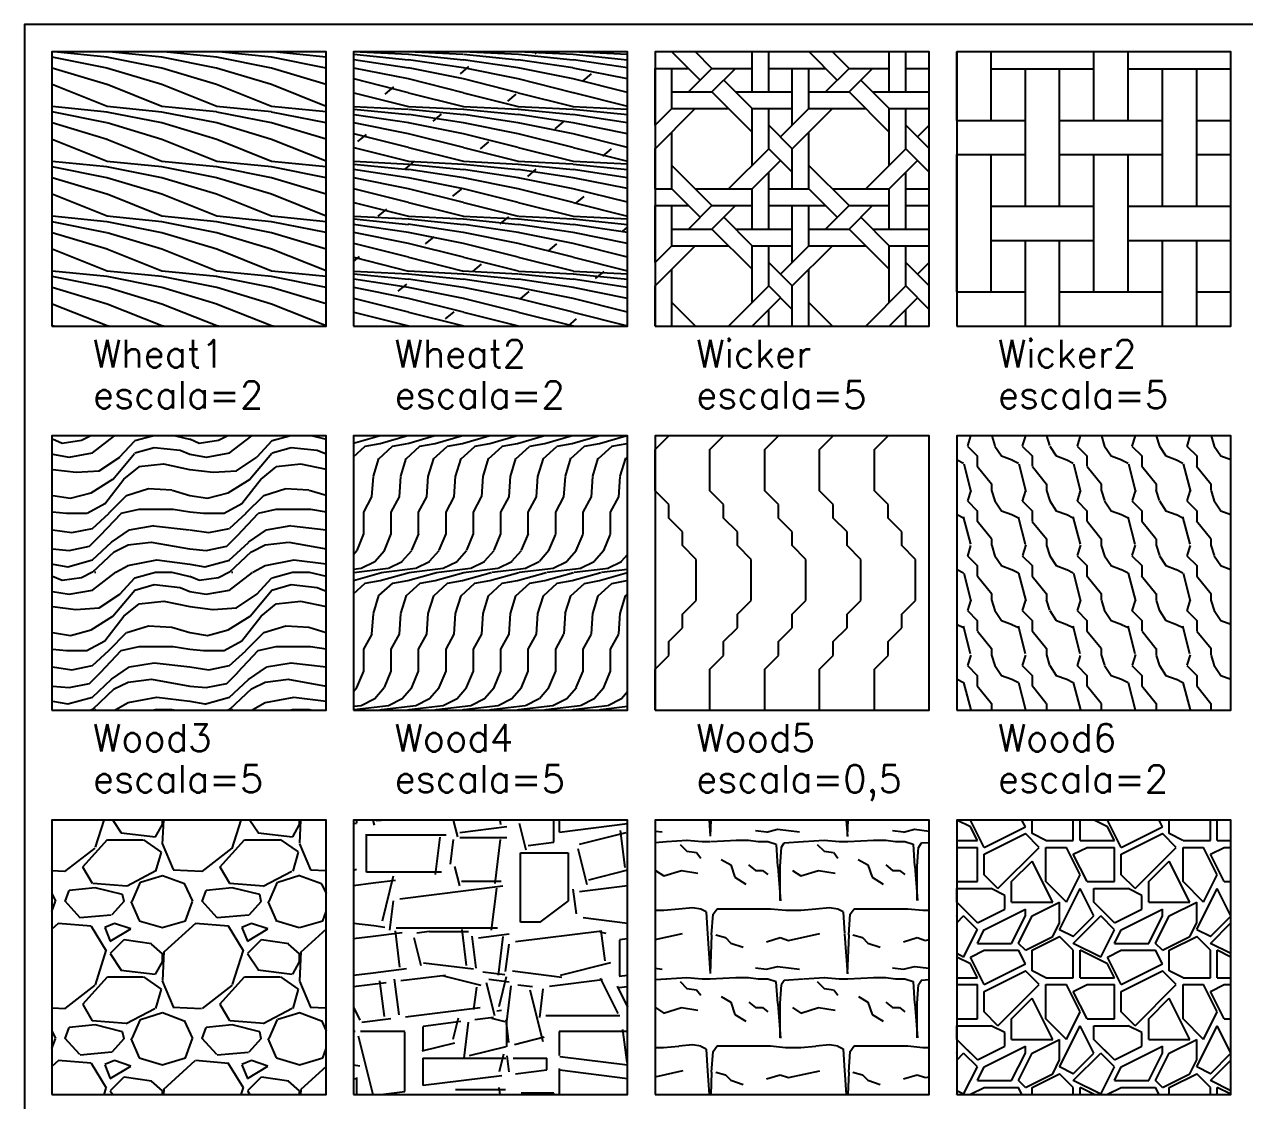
# Model space of a CAD drawing. Header units: inches. Extents: x -1 to 462, y -162 to 137.
# Drawn here: x 241 to 285.5, y -60.23 to -21 of the extents above; entities that cross this region are included whole.
import ezdxf

# ---------------------------------------------------------------- set-up
doc = ezdxf.new("R2010")
doc.units = ezdxf.units.IN
doc.header["$MEASUREMENT"] = 0
doc.layers.add('FORMATO', color=7, linetype='Continuous', plot=False)
for name, color, linetype in [('HATCH', 7, 'Continuous'), ('RECTANGLE', 7, 'Continuous'), ('TEXT', 5, 'Continuous')]:
    doc.layers.add(name, color=color, linetype=linetype)
doc.styles.add('nr', font='simplex.shx')

msp = doc.modelspace()

# ---------------------------------------------------------------- hatches: boundary and pattern name
at = {"layer": 'HATCH'}
h = msp.add_hatch(dxfattribs=at)
h.set_pattern_fill('WHEAT1', color=256, scale=2, style=0, pattern_type=2)
h.set_pattern_definition([(158.1986, (244.0047, -32), (-6.000001, 2), [2.15407, -8.61626]), (163.3008, (244.0047, -31.2), (-14.0000037, 3.9999886), [2.08806, -18.79255]), (168.69, (244.0047, -30.6), (8.000002, -1.999995), [2.0396, -8.15843]), (174.2894, (244.0047, -30.2), (17.999999, -2.0000026), [2.00998, -18.08978])])
h.paths.add_polyline_path([(242, -32), (252, -32), (252, -22), (242, -22)])
h = msp.add_hatch(dxfattribs=at)
h.set_pattern_fill('WHEAT2', color=256, scale=2, style=0, pattern_type=2)
h.set_pattern_definition([(165.964, (255, -31.5), (6.000001, -1.999996), [2.06155, -6.18466]), (168.69, (255, -31), (8.000002, -1.999995), [2.0396, -8.15843]), (171.4692, (255, -30.6), (25.9999966, -4.0000158), [2.022374, -38.42512]), (357.1376, (253, -30), (-38, 1.9999973), [2.0025, -38.04747]), (354.2894, (253, -30.1), (-17.999999, 2.0000026), [2.00998, -18.08978]), (345.964, (253, -31.5), (-6.000001, 1.999996), [2.06155, -6.18466]), (39.7751, (254.62, -30.74), (17.9282149, 15.0525458), [0.40497, -40.091944])])
h.paths.add_polyline_path([(253, -32), (263, -32), (263, -22), (253, -22)])
h = msp.add_hatch(dxfattribs=at)
h.set_pattern_fill('WICKER', color=256, scale=5, style=0, pattern_type=2)
h.set_pattern_definition([(0, (263.142, -32), (0, 5), [1.46445, -0.85785, 2.07105, -0.6066]), (0, (263.142, -32.6066), (0, 5), [2.07105, -0.85785, 1.46445, -0.6066]), (0, (264.6066, -29.071), (0, 5), [2.07105, -0.85785, 1.46445, -0.6066]), (0, (264.6066, -28.4644), (0, 5), [1.46445, -0.85785, 2.07105, -0.6066]), (90, (264, -32), (-5, 3e-16), [1.46445, -0.85785, 2.07105, -0.6066]), (90, (264.6066, -32), (-5, 3e-16), [2.07105, -0.85785, 1.46445, -0.6066]), (90, (267.5355, -31.142), (-5, 3e-16), [2.07105, -0.6066, 1.46445, -0.85785]), (90, (268.142, -30.5356), (-5, 3e-16), [1.46445, -0.6066, 2.07105, -0.85785]), (135, (265.642, -33.0356), (-5, -5), [1.46445, -0.85785, 1.2132, -0.85785, 2.07105, -0.6066]), (135, (266.071, -32.6066), (-5, -5), [2.07105, -0.85785, 1.2132, -0.85785, 1.46445, -0.6066]), (135, (269, -31.3934), (-5, -5), [1.2132, -0.85785, 2.07105, -0.6066, 1.46445, -0.85785]), (135, (269, -30.5356), (-5, -5), [1.2132, -0.85785, 1.46445, -0.6066, 2.07105, -0.85785]), (45, (266.071, -33.4644), (-5, 5), [1.2132, -0.85785, 1.46445, -0.6066, 2.07105, -0.85785]), (45, (265.213, -33.4644), (-5, 5), [1.2132, -0.85785, 2.07105, -0.6066, 1.46445, -0.85785]), (45, (262.5355, -32), (-5, 5), [1.46445, -0.6066, 2.07105, -0.85785, 1.2132, -0.85785]), (45, (261.678, -32), (-5, 5), [2.07105, -0.6066, 1.46445, -0.85785, 1.2132, -0.85785])])
h.paths.add_polyline_path([(264, -32), (274, -32), (274, -22), (264, -22)])
h = msp.add_hatch(dxfattribs=at)
h.set_pattern_fill('WICKER2', color=256, scale=5, style=0, pattern_type=2)
h.set_pattern_definition([(90, (277.5, -27.625), (-5, 3e-16), [5, -1.25]), (90, (278.75, -27.625), (-5, 3e-16), [5, -1.25]), (90, (275, -30.75), (-5, 3e-16), [5, -1.25]), (90, (276.25, -30.75), (-5, 3e-16), [5, -1.25]), (0, (276.25, -28.875), (0, 6.25), [3.75, -1.25]), (0, (276.25, -27.625), (0, 6.25), [3.75, -1.25]), (0, (278.75, -32), (0, 6.25), [3.75, -1.25]), (0, (278.75, -30.75), (0, 6.25), [3.75, -1.25])])
h.paths.add_polyline_path([(275, -32), (285, -32), (285, -22), (275, -22)])
h = msp.add_hatch(dxfattribs=at)
h.set_pattern_fill('WOOD3', color=256, scale=5, style=0, pattern_type=2)
h.set_pattern_definition([(355.2364, (242, -45.15), (-55.000005, 4.999958), [0.60208, -59.6059]), (11.31, (242.6, -45.2), (20.000004, 4.99999), [0.76485, -24.73025]), (45, (243.35, -45.05), (0, 5), [0.5657, -6.5054]), (46.8476, (243.75, -44.65), (70.000014, 74.9999877), [1.09658, -108.56198]), (12.9946, (244.5, -43.85), (-45.000004, -9.999988), [0.6671, -66.04124]), (0, (245.15, -43.7), (5, 5), [1.25, -3.75]), (350.538, (246.4, -43.7), (-25.000004, 4.99999), [0.6083, -29.80553]), (354.2894, (242, -43.8), (-44.999997, 5.000007), [0.5025, -49.7469]), (0, (242.5, -43.85), (5, 5), [0.75, -4.25]), (28.3008, (243.25, -43.85), (54.999976, 30.000044), [0.73824, -73.08588]), (52.125, (243.9, -43.5), (-20.00001, -24.999995), [1.14017, -55.8686]), (39.2894, (244.6, -42.6), (30.000003, 24.999998), [0.71064, -70.35272]), (6.34, (245.15, -42.15), (39.999997, 5.000008), [0.90554, -44.3714]), (348.1113, (246.05, -42.05), (-69.9999865, 15.000053), [0.97082, -96.11161]), (353.2902, (242, -42.25), (45.000005, -4.9999694), [0.85586, -84.73035]), (3.3665, (242.85, -42.35), (79.9999966, 5.000055), [0.85147, -84.29546]), (33.69, (243.7, -42.3), (-10, -5), [0.9014, -17.1264]), (47.4896, (244.45, -41.8), (49.999954, 55.000043), [0.81394, -80.58016]), (14.9314, (245, -41.2), (55.000003, 14.999985), [0.7762, -76.84466]), (0, (245.75, -41), (5, 5), [0.6, -4.4]), (347.0054, (246.35, -41), (45.000004, -9.999988), [0.6671, -66.04124]), (0, (243.55, -46), (5, 5), [0, -5]), (223.1524, (244.25, -45.25), (74.9999877, 70.000014), [1.09658, -108.56198]), (206.565, (243.45, -41), (-5, -5), [0.4472, -10.7331]), (188.13, (243.05, -41.2), (-30, -4.999997), [0.7071, -34.64823]), (156.8014, (242.35, -41.3), (-25, 10.000007), [0.3808, -37.6981]), (26.565, (244.25, -45.25), (5, 5), [0.559, -10.6213]), (6.7098, (244.75, -45), (-45.000005, -4.9999694), [0.85586, -84.73035]), (349.8753, (245.6, -44.9), (84.999994, -15.000043), [1.42214, -140.79248]), (349.6952, (242, -45.7), (30.000005, -4.999974), [0.559, -55.34268]), (15.524, (242.55, -45.8), (-55.000005, -14.999989), [0.93407, -92.47363]), (42.879, (243.45, -45.55), (-65.000004, -59.999999), [0.95525, -94.56961]), (34.6952, (244.15, -44.9), (49.999971, 35.000043), [0.79057, -78.26637]), (9.462, (244.8, -44.45), (25.000004, 4.99999), [0.9124, -29.5014]), (353.418, (245.7, -44.3), (-85.0000072, 9.9999335), [1.30862, -129.5539]), (351.87, (242, -44.45), (-30, 4.999997), [0.7071, -34.64823]), (11.31, (242.7, -44.55), (20, 4.99999), [0.76485, -24.73025]), (42.5104, (243.45, -44.4), (-55.000043, -49.9999536), [0.81394, -80.58016]), (45, (244.05, -43.85), (0, 5), [0.9192, -6.1518]), (17.354, (244.7, -43.2), (-65.00001, -19.9999725), [0.83815, -82.97712]), (356.6335, (245.5, -42.95), (-79.999997, 5.000055), [0.85147, -84.29546]), (342.8973, (246.35, -43), (50.000009, -14.999977), [0.68007, -67.32728]), (351.2538, (242, -43.2), (34.999997, -5.000021), [0.65765, -65.1071]), (14.9314, (242.65, -43.3), (55.000003, 14.999985), [0.7762, -76.84466]), (32.0054, (243.4, -43.1), (-24.999995, -15.000006), [0.9434, -46.2265]), (49.899, (244.2, -42.6), (-54.9999903, -65.0000096), [1.24198, -122.95545]), (15.945, (245, -41.65), (-20, -5), [0.728, -35.67254]), (353.991, (245.7, -41.45), (49.999999, -4.9999966), [0.95525, -94.56961]), (336.801, (246.65, -41.55), (25, -10.000007), [0.3808, -37.6981]), (350.538, (242, -41.7), (-25.000004, 4.99999), [0.6083, -29.80553]), (10.008, (242.6, -41.8), (54.999998, 10.000017), [0.86313, -85.45025]), (37.4054, (243.45, -41.65), (64.9999623, 50.00005), [1.07004, -105.93462]), (29.0546, (244.3, -46), (35.000002, 20), [0.51478, -50.96337]), (10.7843, (244.75, -45.75), (-79.9999975, -15.0000027), [1.06888, -105.81892]), (352.875, (245.8, -45.55), (-35.000002, 4.99999), [1.20934, -39.10195])])
h.paths.add_polyline_path([(242, -46), (252, -46), (252, -36), (242, -36)])
h = msp.add_hatch(dxfattribs=at)
h.set_pattern_fill('WOOD4', color=256, scale=5, style=0, pattern_type=2)
h.set_pattern_definition([(6.8428, (253, -46), (-84.9999968, -10.00004), [1.25897, -124.63782]), (26.565, (254.25, -45.85), (5, 5), [0.559, -10.6213]), (48.814, (254.75, -45.6), (29.999987, 35.000015), [0.5315, -52.61922]), (67.38, (255.1, -45.2), (-15.000022, -34.999993), [0.65, -64.35]), (90, (255.35, -44.6), (-5, 5), [0.8, -4.2]), (61.3895, (255.35, -43.8), (-25.000034, -44.999982), [0.6265, -62.02332]), (86.186, (255.65, -43.25), (-5.000031, -69.999997), [0.75167, -74.41482]), (72.8973, (255.7, -42.5), (14.999977, 50.000009), [0.68007, -67.32728]), (41.987, (255.9, -41.85), (-45.000007, -39.999991), [0.67268, -66.59544]), (10.305, (256.4, -41.4), (-30.000005, -4.999974), [0.559, -55.34268]), (15.945, (256.95, -41.3), (-20, -5), [1.092, -35.30854]), (6.8428, (254, -46), (-84.9999968, -10.00004), [1.25897, -124.63782]), (26.565, (255.25, -45.85), (5, 5), [0.559, -10.6213]), (48.814, (255.75, -45.6), (29.999987, 35.000015), [0.5315, -52.61922]), (67.38, (256.1, -45.2), (-15.000022, -34.999993), [0.65, -64.35]), (90, (256.35, -44.6), (-5, 5), [0.8, -4.2]), (61.3895, (256.35, -43.8), (-25.000034, -44.999982), [0.6265, -62.02332]), (86.186, (256.65, -43.25), (-5.000031, -69.999997), [0.75167, -74.41482]), (72.8973, (256.7, -42.5), (14.999977, 50.000009), [0.68007, -67.32728]), (41.987, (256.9, -41.85), (-45.000007, -39.999991), [0.67268, -66.59544]), (10.305, (257.4, -41.4), (-30.000005, -4.999974), [0.559, -55.34268]), (15.945, (257.95, -41.3), (-20, -5), [1.092, -35.30854]), (6.8428, (255, -46), (-84.9999968, -10.00004), [1.25897, -124.63782]), (26.565, (256.25, -45.85), (5, 5), [0.559, -10.6213]), (48.814, (256.75, -45.6), (29.999987, 35.000015), [0.5315, -52.61922]), (67.38, (257.1, -45.2), (-15.000022, -34.999993), [0.65, -64.35]), (90, (257.35, -44.6), (-5, 5), [0.8, -4.2]), (61.3895, (257.35, -43.8), (-25.000034, -44.999982), [0.6265, -62.02332]), (86.186, (257.65, -43.25), (-5.000031, -69.999997), [0.75167, -74.41482]), (72.8973, (257.7, -42.5), (14.999977, 50.000009), [0.68007, -67.32728]), (41.987, (257.9, -41.85), (-45.000007, -39.999991), [0.67268, -66.59544]), (10.305, (258.4, -41.4), (-30.000005, -4.999974), [0.559, -55.34268]), (15.945, (258.95, -41.3), (-20, -5), [1.092, -35.30854]), (6.8428, (256, -46), (-84.9999968, -10.00004), [1.25897, -124.63782]), (26.565, (257.25, -45.85), (5, 5), [0.559, -10.6213]), (48.814, (257.75, -45.6), (29.999987, 35.000015), [0.5315, -52.61922]), (67.38, (258.1, -45.2), (-15.000022, -34.999993), [0.65, -64.35]), (90, (258.35, -44.6), (-5, 5), [0.8, -4.2]), (61.3895, (258.35, -43.8), (-25.000034, -44.999982), [0.6265, -62.02332]), (86.186, (258.65, -43.25), (-5.000031, -69.999997), [0.75167, -74.41482]), (72.8973, (258.7, -42.5), (14.999977, 50.000009), [0.68007, -67.32728]), (41.987, (258.9, -41.85), (-45.000007, -39.999991), [0.67268, -66.59544]), (10.305, (259.4, -41.4), (-30.000005, -4.999974), [0.559, -55.34268]), (15.945, (259.95, -41.3), (-20, -5), [1.092, -35.30854]), (6.8428, (257, -46), (-84.9999968, -10.00004), [1.25897, -124.63782]), (26.565, (258.25, -45.85), (5, 5), [0.559, -10.6213]), (48.814, (258.75, -45.6), (29.999987, 35.000015), [0.5315, -52.61922]), (67.38, (259.1, -45.2), (-15.000022, -34.999993), [0.65, -64.35]), (90, (259.35, -44.6), (-5, 5), [0.8, -4.2]), (61.3895, (259.35, -43.8), (-25.000034, -44.999982), [0.6265, -62.02332]), (86.186, (259.65, -43.25), (-5.000031, -69.999997), [0.75167, -74.41482]), (72.8973, (259.7, -42.5), (14.999977, 50.000009), [0.68007, -67.32728]), (41.987, (259.9, -41.85), (-45.000007, -39.999991), [0.67268, -66.59544]), (10.305, (260.4, -41.4), (-30.000005, -4.999974), [0.559, -55.34268]), (15.945, (260.95, -41.3), (-20, -5), [1.092, -35.30854])])
h.paths.add_polyline_path([(253, -46), (263, -46), (263, -36), (253, -36)])
h = msp.add_hatch(dxfattribs=at)
h.set_pattern_fill('WOOD5', color=256, scale=0.5, style=0, pattern_type=2)
h.set_pattern_definition([(90, (264, -46), (-2, 1e-16), [1.5, -6.5]), (90, (264.5, -44), (-2, 1e-16), [0.5, -7.5]), (90, (265, -43), (-2, 1e-16), [0.5, -7.5]), (90, (265.5, -42), (-2, 1e-16), [1.5, -6.5]), (90, (265, -40), (-2, 1e-16), [0.5, -7.5]), (90, (264.5, -39), (-2, 1e-16), [0.5, -7.5]), (45, (264, -44.5), (-2, 1e-16), [0.7071, -10.6066]), (45, (264.5, -43.5), (-2, 1e-16), [0.7071, -10.6066]), (45, (265, -42.5), (-2, 1e-16), [0.7071, -10.6066]), (135, (265.5, -40.5), (-2, 1e-16), [0.7071, -10.6066]), (135, (265, -39.5), (-2, 1e-16), [0.7071, -10.6066]), (135, (264.5, -38.5), (-2, 1e-16), [0.7071, -10.6066])])
h.paths.add_polyline_path([(264, -46), (274, -46), (274, -36), (264, -36)])
h = msp.add_hatch(dxfattribs=at)
h.set_pattern_fill('WOOD6', color=256, scale=2, style=0, pattern_type=2)
h.set_pattern_definition([(333.435, (275, -44.88), (-2, 2), [0.26833, -4.2038]), (284.5742, (275.24, -45), (-13.99998578, 54.00000442), [1.033248, -102.291484]), (252.4744, (275.5, -44), (-10.0000165, -31.9999938), [0.3985, -39.45122]), (315, (275.38, -44.38), (2, -4e-16), [0.50912, -2.3193]), (270, (275.74, -44.74), (2, -2), [0.38, -1.62]), (309.0939, (275.74, -45.12), (18.00001606, -21.9999878), [0.82462, -40.406436]), (270, (276.26, -45.76), (2, -2), [0.24, -1.76]), (287.5256, (276.26, -44), (-10.0000165, 31.9999938), [0.3985, -39.45122]), (303.69, (276.38, -44.38), (-2.000003, 4), [0.43267, -6.77844]), (339.7751, (276.62, -44.74), (21.9999945, -8.0000167), [0.40497, -40.091944])])
h.paths.add_polyline_path([(275, -46), (285, -46), (285, -36), (275, -36)])
h = msp.add_hatch(dxfattribs=at)
h.set_pattern_fill('GHIAIA4', color=256, scale=5, style=0, pattern_type=2)
h.set_pattern_definition([(228.0128, (-480.4, -153), (-39.99999116, -45.0000067), [0.67268, -66.59544]), (184.9697, (-480.85, -153.5), (60.00000526, 4.999956535), [1.15434, -114.279625]), (132.5104, (-482, -153.6), (49.99995359, -55.00004337), [0.81394, -80.58016]), (267.2737, (-483.95, -154.85), (4.99998009, 100.000001475), [1.05119, -104.06779]), (292.8337, (-484, -155.9), (-25.00004953, 59.99998206), [1.030775, -102.046865]), (357.2737, (-483.6, -156.85), (-100.000001475, 4.99998009), [1.05119, -104.06779]), (37.6942, (-482.55, -156.9), (-65.00003673, -49.999952026), [1.390145, -137.624245]), (72.2553, (-481.45, -156.05), (35.000053814, 109.999981156), [1.31244, -129.931605]), (121.4296, (-481.05, -154.8), (-40.00004117, 64.99997518), [1.05475, -104.420365]), (175.2364, (-481.6, -153.9), (55.00000473, -4.99995766), [1.20416, -59.003815]), (222.3974, (-482.8, -153.8), (-60.000036755, -54.99996041), [1.55724, -154.166875]), (138.8141, (-479, -154.9), (-35.00001473, 29.99998657), [0.531505, -52.61922]), (171.4692, (-479.4, -154.55), (64.99999142, -10.00003955), [1.011185, -100.107555]), (225, (-480.4, -154.4), (-6e-16, -5.000002), [0.707105, -6.36396]), (203.1986, (-480.75, -153.8), (24.99999865, 10.0000066), [0.38079, -37.698075]), (291.8014, (-481.1, -153.95), (-4.9999996, 15.0000014), [0.538515, -26.38731]), (30.9638, (-480.9, -154.45), (14.9999901, 10.0000124), [0.874645, -28.280115]), (161.5651, (-480.15, -154), (10.0000022, -4.999992), [0.632455, -15.178935]), (16.3895, (-484, -153.95), (50.00001099, 14.99996355), [0.886, -87.714225]), (70.3462, (-483.15, -153.7), (-19.99997624, -55.00001068), [0.743305, -73.58704]), (293.1986, (-480.15, -153), (-10.0000066, 24.99999865), [0.761575, -37.31729]), (343.6105, (-479.85, -153.7), (-50.00001099, 14.99996355), [0.886, -87.714225]), (339.444, (-484, -157.05), (-25.0000092, 9.99998), [0.8544, -41.86562]), (294.7751, (-483.2, -157.35), (-24.99996095, 55.00001711), [0.71589, -70.873215]), (66.8014, (-480.1, -158), (10.0000066, 24.99999865), [0.761575, -37.31729]), (17.354, (-479.8, -157.3), (-65.0000101, -19.99997251), [0.838155, -82.97712]), (69.444, (-482.55, -158), (-9.99998, -25.0000092), [0.4272, -42.29282]), (101.3099, (-480.4, -158), (-4.9999882, 20.0000038), [0.25495, -25.240145]), (165.9638, (-480.45, -157.75), (15.0000027, -4.9999903), [1.030775, -19.58475]), (186.009, (-481.45, -157.5), (49.99999875, 4.99999659), [0.95525, -94.569615]), (303.6901, (-480.9, -154.9), (-5.0000067, 9.9999978), [0.72111, -17.306645]), (353.1572, (-480.5, -155.5), (84.99999683, -10.00003999), [1.25897, -124.637815]), (60.9454, (-479.25, -155.65), (-20.00000014, -35.00000192), [0.51478, -50.96337]), (90, (-479, -155.2), (-5, 5), [0.3, -4.7]), (120.2564, (-481.55, -157.35), (19.99997443, -35.00001228), [0.69462, -68.7676]), (48.0128, (-481.9, -156.75), (39.99999116, 45.0000067), [1.34536, -65.92276]), (0, (-481, -155.75), (5, 5), [1.3, -3.7]), (325.3048, (-479.7, -155.75), (-49.9999713, 35.00004305), [0.79057, -78.26637]), (254.0546, (-479.05, -156.2), (-4.99999945, -20.00000063), [0.72801, -35.67254]), (207.646, (-479.25, -156.9), (-94.999979036, -50.000038566), [1.185325, -117.34737]), (175.4261, (-480.3, -157.45), (-65.00000279, 4.999974006), [1.253995, -124.14537])])
h.paths.add_polyline_path([(242, -60), (252, -60), (252, -50), (242, -50)])
h = msp.add_hatch(dxfattribs=at)
h.set_pattern_fill('PIETRA', color=256, scale=10, style=0, pattern_type=2)
h.set_pattern_definition([(0, (-534.255, -134.092), (0, 10), [1.42554, -8.57446]), (262.875, (-541.0508, -135.987), (-0.0003693, -10.0001764), [1.41799, -79.20501]), (172.875, (-540.5141, -136.0541), (-70.0002457, 9.9996603), [0.54085, -80.08215]), (284.0364, (-540.5141, -136.054), (9.999826, -30.000417), [1.94546, -39.28554]), (7.12502, (-541.122, -139.2786), (70.0002429, 9.9996799), [1.15568, -79.46732]), (277.125, (-541.1944, -138.6998), (9.9996603, -70.0002457), [0.58335, -80.03965]), (0, (-541.194, -138.7), (0, 10), [1.21911, -8.78089]), (7.12502, (-531.8044, -136.988), (70.0002429, 9.9996799), [0.17184, -80.45116]), (284.0364, (-532.1045, -135.7875), (9.999826, -30.000417), [1.23756, -39.99344]), (172.875, (-531.3622, -135.8802), (-70.0002457, 9.9996603), [0.74807, -79.87493]), (165.9638, (-531.4326, -137.3516), (-9.999501, 0.000235), [0.50575, -40.72525]), (90, (-531.433, -138.289), (-10, 6e-16), [0.93743, -9.06257]), (90, (-535.153, -139.92), (-10, 6e-16), [2.18133, -7.81867]), (180, (-535.153, -137.738), (-1e-15, -10), [1.61699, -8.38301]), (7.12502, (-534.4931, -139.7), (70.0002429, 9.9996799), [2.89266, -77.73034]), (0, (-534.493, -138.7), (0, 10), [3.03068, -6.96932]), (0, (-533.308, -139.849), (0, 10), [1.82788, -8.17212]), (7.12502, (-533.151, -140.4787), (70.0002429, 9.9996799), [1.73564, -78.88736]), (180, (-531.632, -142.261), (-1e-15, -10), [1.44795, -8.55205]), (82.875, (-531.6322, -142.2613), (0.0003693, 10.0001764), [1.61101, -79.01199]), (0, (-533.143, -140.663), (0, 10), [1.71066, -8.28934]), (352.875, (-532.326, -135.5066), (70.0002457, -9.9996603), [0.80959, -79.81341]), (262.875, (-531.3464, -134.1967), (-0.0003693, -10.0001764), [1.42123, -79.20177]), (187.12502, (-531.3464, -134.1967), (-70.0002429, -9.9996799), [1.13452, -79.48848]), (277.125, (-532.4721, -134.3374), (9.9996603, -70.0002457), [1.17822, -79.44478]), (97.125, (-535.0939, -135.471), (-9.9996603, 70.0002457), [1.33757, -79.28543]), (187.12502, (-535.2598, -134.1438), (-70.0002429, -9.9996799), [1.05556, -79.56744]), (352.875, (-541.2417, -135.469), (70.0002457, -9.9996603), [1.80447, -78.81853]), (82.875, (-541.2417, -135.469), (0.0003693, 10.0001764), [1.0013, -79.6217]), (187.12502, (-537.9676, -134.0817), (-70.0002429, -9.9996799), [3.17437, -77.44863]), (165.9638, (-537.7479, -134.1367), (-9.999501, 0.000235), [0.2265, -41.0045]), (180, (-531.772, -143.966), (-1e-15, -10), [3.69796, -6.30204]), (262.875, (-531.5802, -142.4286), (-0.0003693, -10.0001764), [1.54896, -79.07404]), (7.12502, (-535.3369, -142.8982), (70.0002429, 9.9996799), [3.7859, -76.8371]), (82.875, (-535.4703, -143.9656), (0.0003693, 10.0001764), [1.07573, -79.54727]), (7.12502, (-535.1346, -137.1979), (70.0002429, 9.9996799), [2.74063, -77.88237]), (187.12502, (-533.6729, -135.6935), (-70.0002429, -9.9996799), [1.63697, -78.98603]), (262.875, (-532.3121, -136.0337), (-0.0003693, -10.0001764), [0.83067, -79.79233]), (7.12502, (-536.7253, -137.3967), (70.0002429, 9.9996799), [1.06253, -79.56047]), (187.12502, (-535.8336, -135.9636), (-70.0002429, -9.9996799), [1.52541, -79.09759]), (165.9638, (-532.312, -136.0337), (-9.999501, 0.000235), [1.40272, -39.82828]), (284.0364, (-536.7704, -137.7385), (9.999826, -30.000417), [2.38236, -38.84864]), (270, (-536.91, -139.408), (10, -2e-15), [0.73104, -9.26896]), (7.12502, (-539.5179, -140.4654), (70.0002429, 9.9996799), [2.62835, -77.99465]), (270, (-539.518, -139.082), (10, -2e-15), [1.38305, -8.61695]), (352.875, (-539.5179, -139.0823), (70.0002457, -9.9996603), [2.62835, -77.99465]), (7.12502, (-536.1925, -140.0497), (70.0002429, 9.9996799), [1.04727, -79.57573]), (187.12502, (-531.9232, -137.2289), (-70.0002429, -9.9996799), [0.68213, -79.94087]), (82.875, (-532.7636, -138.6218), (0.0003693, 10.0001764), [1.31843, -79.30457]), (97.125, (-532.666, -135.4012), (-9.9996603, 70.0002457), [1.31971, -79.30329]), (7.12502, (-536.3072, -135.5965), (70.0002429, 9.9996799), [1.21747, -79.40553]), (270, (-534.493, -137.55), (10, -2e-15), [0.90229, -9.09771]), (270, (-534.493, -138.7), (10, -2e-15), [0.35528, -9.64472]), (284.0364, (-534.7466, -134.1446), (9.999826, -30.000417), [1.0603, -40.1707]), (352.875, (-534.4894, -135.1732), (70.0002457, -9.9996603), [1.83762, -78.78538]), (187.12502, (-534.2552, -134.0916), (-70.0002429, -9.9996799), [0.46209, -80.16091]), (187.12502, (-533.1115, -137.3775), (-70.0002429, -9.9996799), [1.39229, -79.23071]), (262.875, (-533.6452, -140.5662), (-0.0003693, -10.0001764), [1.37226, -79.25074]), (284.0364, (-533.3085, -139.8488), (9.999826, -30.000417), [0.64926, -40.58174]), (82.875, (-533.2553, -141.5608), (0.0003693, 10.0001764), [0.90498, -79.71802]), (284.0364, (-533.2553, -141.5608), (9.999826, -30.000417), [0.72213, -40.50887]), (7.12502, (-536.3072, -142.3193), (70.0002429, 9.9996799), [0.81981, -79.80319]), (255.964, (-535.4937, -142.2176), (-0.0002, -9.999501), [1.70195, -39.52905]), (352.875, (-536.3072, -143.8187), (70.0002457, -9.9996603), [0.40382, -80.21918]), (270, (-534.493, -139.055), (10, -2e-15), [0.64495, -9.35505]), (180, (-533.815, -141.928), (-1e-15, -10), [2.49176, -7.50824]), (0, (-536.307, -140.566), (0, 10), [2.66197, -7.33803]), (187.12502, (-536.3072, -134.2747), (-70.0002429, -9.9996799), [1.02684, -79.59616]), (296.5651, (-537.3473, -136.153), (9.999705, -9.999687), [1.39077, -20.97023]), (7.12502, (-537.3422, -135.7258), (70.0002429, 9.9996799), [1.04309, -79.57991]), (187.12502, (-537.9516, -135.859), (-70.0002429, -9.9996799), [1.94591, -78.67709]), (116.5651, (-537.307, -137.148), (-9.999705, 9.999687), [1.44098, -20.92002]), (0, (-540.013, -137.148), (0, 10), [2.70625, -7.29375]), (262.875, (-539.8824, -136.1004), (-0.0003693, -10.0001764), [1.05564, -79.56736]), (14.03624, (-539.451, -135.6929), (30.000444, 9.9997436), [1.8969, -39.3341]), (90, (-539.975, -139.055), (-10, 6e-16), [0.35528, -9.64472]), (172.875, (-536.817, -138.9391), (-70.0002457, 9.9996603), [2.72183, -77.90117]), (180, (-536.307, -137.738), (-1e-15, -10), [0.40103, -9.59897]), (180, (-536.967, -137.738), (-1e-15, -10), [2.55074, -7.44926]), (270, (-539.518, -137.738), (10, -2e-15), [0.86302, -9.13698]), (270, (-537.326, -134.402), (10, -2e-15), [1.29812, -8.70188]), (97.125, (-537.6109, -135.2328), (-9.9996603, 70.0002457), [1.10465, -79.51835]), (0, (-540.928, -141.217), (0, 10), [1.73437, -8.26563]), (90, (-540.928, -143.751), (-10, 6e-16), [2.53389, -7.46611]), (180, (-540.22, -143.751), (-1e-15, -10), [0.70806, -9.29194]), (270, (-539.194, -141.217), (10, -2e-15), [1.76415, -8.23585]), (90, (-539.975, -139.135), (-10, 6e-16), [0.08023, -9.91977]), (352.875, (-538.67, -143.5233), (70.0002457, -9.9996603), [2.38118, -78.24182]), (277.125, (-538.7818, -142.6287), (9.9996603, -70.0002457), [0.90165, -79.72135]), (180, (-536.307, -141.928), (-1e-15, -10), [0.24305, -9.75695]), (0, (-536.551, -140.566), (0, 10), [0.24332, -9.75668]), (90, (-536.55, -141.928), (-10, 6e-16), [1.38945, -8.61055]), (7.12502, (-538.7818, -142.6287), (70.0002429, 9.9996799), [2.49389, -78.12911]), (277.125, (-537.0558, -140.4905), (9.9996603, -70.0002457), [1.35915, -79.26385]), (194.03624, (-536.8872, -141.8392), (-30.000444, -9.9997436), [1.58496, -39.64604]), (104.0364, (-538.4248, -142.2236), (-9.999826, 30.000417), [1.34927, -39.88173]), (14.03624, (-538.752, -140.9146), (30.000444, 9.9997436), [1.74852, -39.48248]), (7.12502, (-540.6604, -140.9545), (70.0002429, 9.9996799), [0.94821, -79.67479]), (90, (-539.72, -140.837), (-10, 6e-16), [0.85396, -9.14604]), (180, (-539.72, -139.983), (-1e-15, -10), [1.18379, -8.81621]), (284.0364, (-540.9033, -139.983), (9.999826, -30.000417), [1.00148, -40.22952]), (277.12502, (-541.2267, -137.394), (9.9996799, -70.0002429), [0.82432, -79.79868]), (14.03624, (-541.1244, -138.212), (30.000444, 9.9997436), [1.11546, -40.11554]), (75.96376, (-531.6338, -136.9667), (0.0002425, 9.999501), [1.11995, -40.11105]), (14.03624, (-532.7636, -138.6218), (30.000444, 9.9997436), [1.37201, -39.85899]), (75.96376, (-531.6227, -139.3412), (0.0002425, 9.999501), [0.66117, -40.56983]), (277.12502, (-531.4806, -139.8488), (9.9996799, -70.0002429), [0.41782, -80.20518]), (277.12502, (-535.2973, -135.8966), (9.9996799, -70.0002429), [1.31148, -79.31152]), (277.12502, (-535.8336, -135.9636), (9.9996799, -70.0002429), [1.31148, -79.31152]), (75.96376, (-533.306, -138.1557), (0.0002425, 9.999501), [0.80219, -40.42881]), (14.03624, (-534.493, -138.4524), (30.000444, 9.9997436), [1.22351, -40.00749]), (277.12502, (-536.9671, -137.7385), (9.9996799, -70.0002429), [1.20996, -79.41304]), (36.8699, (-540.2202, -143.751), (10, 10), [1.28289, -48.71711])])
h.paths.add_polyline_path([(253, -60), (263, -60), (263, -50), (253, -50)])
h = msp.add_hatch(dxfattribs=at)
h.set_pattern_fill('PIETRA1', color=256, scale=5, style=0, pattern_type=2)
h.set_pattern_definition([(306.8699, (-479.5, -156.2), (5.0000002, -4.9999998), [0.25, -24.75]), (351.8699, (-479.85, -156.15), (4.9999973, -1.2e-06), [0.353555, -35.001785]), (315, (-480.1, -155.9), (5.000002, -1e-15), [0.353555, -6.717515]), (350.5377, (-480.05, -156.85), (5.0000004, 1.9e-06), [0.608275, -29.805535]), (17.1027, (-480.7, -157.05), (15.0000038, 4.99999039), [0.680075, -67.32728]), (326.3099, (-481, -156.85), (9.9999978, -5.0000067), [0.360555, -17.6672]), (323.1301, (-482.1, -156.85), (14.9999996, -10.0000006), [0.25, -24.75]), (0, (-482.35, -156.85), (5, 5), [0.25, -4.75]), (321.3402, (-482.6, -156.65), (20.0000014, -14.999995), [0.320155, -31.695465]), (327.9946, (-483.1, -157.1), (24.99999472, -15.00000553), [0.4717, -46.698205]), (288.4349, (-483.25, -156.65), (4.999992, -10.0000022), [0.47434, -15.337045]), (330.2551, (-483.6, -156.45), (9.99999806, -5.00000156), [0.403115, -39.908175]), (352.875, (-481.55, -155.35), (5.0000008, 2.67e-06), [0.806225, -39.505065]), (14.0362, (-481.95, -155.45), (15.0000027, 4.9999903), [0.41231, -20.20322]), (352.875, (-482.35, -155.4), (5.0000008, 2.67e-06), [0.403115, -39.908175]), (12.2648, (-481.15, -154.4), (44.99999747, 10.000021445), [1.17686, -116.509165]), (341.5651, (-481.45, -154.3), (4.999999, 6e-06), [0.31623, -15.49516]), (16.6992, (-481.95, -154.45), (15.00000457, 4.99999057), [0.522015, -51.679515]), (341.5651, (-483.25, -154.5), (4.999999, 6e-06), [0.47434, -15.337045]), (315, (-483.45, -154.3), (5.000002, -1e-15), [0.282845, -6.788225]), (344.0546, (-483.8, -154.2), (20.00000063, -4.99999945), [0.364005, -36.036545]), (0, (-479.3, -155.8), (5, 5), [0.3, -4.7]), (354.8056, (-479.85, -155.75), (4.9999991, 3.88e-06), [0.55227, -54.674535]), (3.8141, (-480.6, -155.8), (69.9999967, 5.00003062), [0.751665, -74.414815]), (4.0856, (-481.3, -155.85), (65.00000075, 4.99998066), [0.701785, -69.47656]), (56.3099, (-481.4, -156), (5.0000067, 9.9999978), [0.18028, -17.84748]), (85.9144, (-481.45, -156.7), (-1.1e-06, 5.00000148), [0.701785, -69.47656]), (90, (-481.45, -157.95), (-5, 5), [1.25, -3.75]), (274.5739, (-481.55, -156.7), (4.99997985, -60.00000387), [1.253995, -124.14537]), (273.5763, (-481.6, -155.9), (4.99995359, -75.00000327), [0.80156, -79.354535]), (341.5651, (-481.9, -155.8), (4.999999, 6e-06), [0.31623, -15.49516]), (0, (-482.25, -155.8), (5, 5), [0.35, -4.65]), (351.8699, (-482.6, -155.75), (4.9999973, -1.2e-06), [0.353555, -35.001785]), (0, (-483.05, -155.75), (5, 5), [0.45, -4.55]), (3.0128, (-484, -155.8), (90.00000006, 5.00002052), [0.951315, -94.180175]), (273.9452, (-479.1, -154.15), (5.000016703, -70.000000363), [1.453445, -143.890975]), (273.5763, (-479.15, -153.35), (4.99995359, -75.00000327), [0.80156, -79.354535]), (333.4349, (-479.35, -153.25), (5, -2e-06), [0.223605, -10.956735]), (350.5377, (-479.65, -153.2), (5.0000004, 1.9e-06), [0.30414, -30.109675]), (5.7106, (-480.15, -153.25), (44.99999712, 5.00000657), [0.502495, -49.746885]), (5.1944, (-480.7, -153.3), (50.00000335, 4.99997612), [0.55227, -54.674535]), (0, (-481.25, -153.3), (5, 5), [0.55, -4.45]), (354.8056, (-481.8, -153.25), (4.9999991, 3.88e-06), [0.55227, -54.674535]), (0, (-482.8, -153.25), (5, 5), [1, -4]), (0, (-483.75, -153.25), (5, 5), [0.95, -4.05]), (53.1301, (-483.9, -153.45), (10.0000006, 14.9999996), [0.25, -24.75]), (86.1859, (-483.95, -154.2), (2.2e-06, 4.99999921), [0.751665, -74.414815]), (87.9546, (-484, -155.6), (-3.06e-06, 5.00000081), [1.400895, -138.688365])])
h.paths.add_polyline_path([(264, -60), (274, -60), (274, -50), (264, -50)])
h = msp.add_hatch(dxfattribs=at)
h.set_pattern_fill('PIETRA3', color=256, scale=5, style=0, pattern_type=2)
h.set_pattern_definition([(0, (-483, -158), (5, 5), [1.5, -3.5]), (0, (-480, -157.5), (5, 5), [1.25, -3.75]), (0, (-480.25, -157.25), (5, 5), [1, -4]), (0, (-481.75, -156), (5, 5), [0.75, -0.75, 1, -2.5]), (0, (-481.75, -155.75), (5, 5), [1, -0.25, 1.25, -2.5]), (0, (-484, -154.75), (5, 5), [1.25, -3.75]), (0, (-479.25, -154.5), (5, 5), [1.25, -3.75]), (90, (-484, -157), (-5, 5), [0.75, -4.25]), (90, (-483.25, -153.25), (-5, 5), [0.5, -4.5]), (90, (-483, -158), (-5, 5), [0.75, -4.25]), (90, (-482.5, -153.5), (-5, 5), [0.25, -4.75]), (90, (-482.25, -155.5), (-5, 5), [0.75, -4.25]), (90, (-481.75, -157.25), (-5, 5), [1.25, -3.75]), (90, (-481.25, -153.75), (-5, 5), [0.75, -4.25]), (90, (-480.75, -155.75), (-5, 5), [1, -4]), (90, (-480.5, -155.75), (-5, 5), [1, -4]), (90, (-480, -158), (-5, 5), [0.5, -4.5]), (90, (-479.25, -157.25), (-5, 5), [1.25, -3.75]), (45, (-483.5, -157.5), (6e-16, 5), [2.12132, -4.949748]), (45, (-483, -157.25), (6e-16, 5), [1.06066, -6.010408]), (45, (-480.75, -154.5), (6e-16, 5), [1.414214, -5.656854]), (45, (-480.75, -154.25), (6e-16, 5), [1.06066, -6.010408]), (135, (-482.5, -154.75), (-5, 6e-16), [0.353555, -6.717513]), (135, (-483.5, -157.5), (-5, 6e-16), [0.707105, -6.363963]), (135, (-482, -156), (-5, 6e-16), [0.707105, -6.363963]), (135, (-480.75, -154.75), (-5, 6e-16), [0.707105, -6.363963]), (135, (-479.25, -153.75), (-5, 6e-16), [1.06066, -6.010408]), (135, (-479.25, -154), (-5, 6e-16), [0.707105, -6.363963]), (135, (-479.5, -153.5), (-5, 6e-16), [0.707105, -6.363963]), (135, (-481, -158), (-5, 6e-16), [1.06066, -6.010408]), (26.56505, (-479.5, -155), (5, 2e-09), [0.559, -10.62134]), (26.56505, (-480.75, -156.25), (5, 2e-09), [0.559, -10.62134]), (26.56505, (-482.5, -154.75), (5, 2e-09), [1.118, -10.06234]), (26.56505, (-482.25, -153.5), (5, 2e-09), [1.118, -10.06234]), (26.56505, (-482.25, -154.75), (5, 2e-09), [1.118, -10.06234]), (26.56505, (-479.25, -153.75), (5, 2e-09), [1.118, -10.06234]), (26.56505, (-484, -156.25), (5, 2e-09), [1.67705, -9.50329]), (26.56505, (-484, -156), (5, 2e-09), [1.67705, -9.50329]), (26.56505, (-484, -154), (5, 2e-09), [1.67705, -9.50329]), (63.43495, (-481.5, -154.25), (3e-10, 5), [0.559, -10.62134]), (63.43495, (-479.25, -154.5), (3e-10, 5), [0.559, -6.70834, 1.118, -2.795]), (63.43495, (-479.75, -155), (3e-10, 5), [1.118, -10.06234]), (63.43495, (-482.75, -154.5), (3e-10, 5), [1.118, -10.06234]), (63.43495, (-483, -154.5), (3e-10, 5), [1.118, -10.06234]), (63.43495, (-481.25, -154), (3e-10, 5), [1.67705, -9.50329]), (116.56505, (-482.5, -155.25), (-2e-09, 5), [0.559, -10.62134]), (116.56505, (-479.25, -155.75), (-2e-09, 5), [0.559, -10.62134]), (116.56505, (-480.25, -157.25), (-2e-09, 5), [1.118, -10.06234]), (116.56505, (-480.5, -157), (-2e-09, 5), [1.118, -10.06234]), (116.56505, (-480, -153.5), (-2e-09, 5), [1.118, -10.06234]), (116.56505, (-484, -156), (-2e-09, 5), [1.118, -10.06234]), (116.56505, (-481.5, -158), (-2e-09, 5), [1.67705, -9.50329]), (153.43495, (-479.75, -155), (-5, 3e-10), [1.118, -10.06234]), (153.43495, (-479.5, -155.25), (-5, 3e-10), [1.118, -10.06234]), (153.43495, (-483.25, -157.75), (-5, 3e-10), [0.559, -10.62134]), (153.43495, (-481.75, -155.75), (-5, 3e-10), [0.559, -10.62134]), (153.43495, (-480.75, -154.25), (-5, 3e-10), [0.559, -10.62134])])
h.paths.add_polyline_path([(275, -60), (285, -60), (285, -50), (275, -50)])

# ---------------------------------------------------------------- linework, layer by layer
at = {"layer": 'FORMATO'}
msp.add_lwpolyline([(241, -162), (341, -162), (341, -21), (241, -21)], close=True, dxfattribs=at)
at = {"layer": 'RECTANGLE'}
for points in [[(242, -32), (252, -32), (252, -22), (242, -22)], [(253, -32), (263, -32), (263, -22), (253, -22)], [(264, -32), (274, -32), (274, -22), (264, -22)], [(275, -32), (285, -32), (285, -22), (275, -22)], [(242, -46), (252, -46), (252, -36), (242, -36)], [(253, -46), (263, -46), (263, -36), (253, -36)], [(264, -46), (274, -46), (274, -36), (264, -36)], [(275, -46), (285, -46), (285, -36), (275, -36)], [(242, -60), (252, -60), (252, -50), (242, -50)], [(253, -60), (263, -60), (263, -50), (253, -50)], [(264, -60), (274, -60), (274, -50), (264, -50)], [(275, -60), (285, -60), (285, -50), (275, -50)]]:
    msp.add_lwpolyline(points, close=True, dxfattribs=at)

# ---------------------------------------------------------------- texts
at = {"layer": 'TEXT', "style": 'nr'}
for s, p in [('Wicker', (265.5, -33.5)), ('Wicker2', (276.5, -33.5)), ('Wheat1', (243.5, -33.5)), ('Wheat2', (254.5, -33.5)), ('escala=2', (243.5, -35)), ('escala=2', (254.5, -35)), ('escala=5', (265.5, -35)), ('escala=5', (276.5, -35)), ('Wood3', (243.5, -47.5)), ('Wood4', (254.5, -47.5)), ('Wood5', (265.5, -47.5)), ('Wood6', (276.5, -47.5)), ('escala=5', (243.5, -49)), ('escala=5', (254.5, -49)), ('escala=0,5', (265.5, -49)), ('escala=2', (276.5, -49))]:
    msp.add_text(s, height=1, dxfattribs=at).set_placement(p)

doc.saveas('drawing.dxf')
